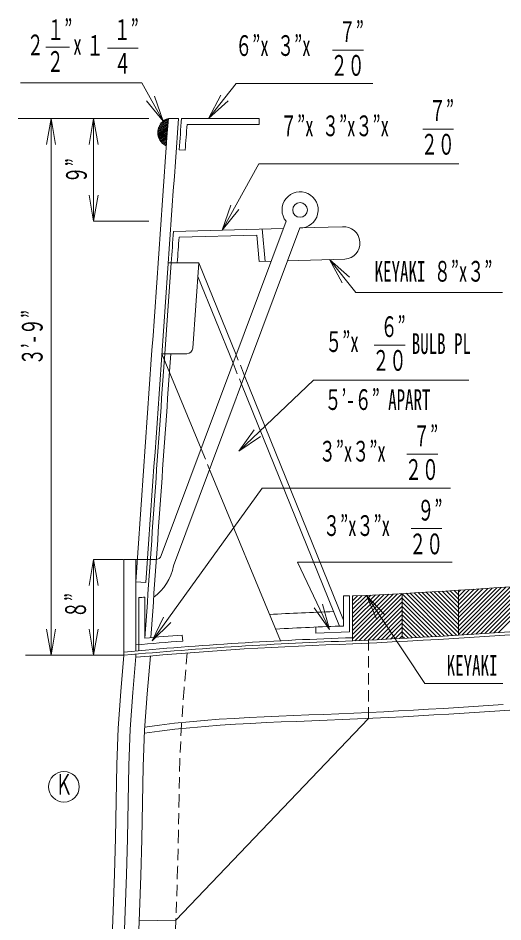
# Model space of a CAD drawing. Units: millimetres, scale not verified. Extents: x -8222 to 8222, y -5815 to 5815.
# Drawn here: x -4870 to -3842, y -214 to 1704 of the extents above; entities that cross this region are included whole.
import ezdxf
from ezdxf.enums import TextEntityAlignment as Align

# ---------------------------------------------------------------- set-up
doc = ezdxf.new("R2010")
doc.units = ezdxf.units.MM
doc.header["$LTSCALE"] = 20
doc.linetypes.add('DASHED1', pattern=[1.8, 1.2, -0.6])
doc.layers.add('0-0_0', color=3, linetype='Continuous', lineweight=18)
doc.layers.add('0-2_寸法', color=2, linetype='Continuous', lineweight=18)
doc.styles.add('ＭＳ ゴシック', font='')
doc.styles.get('ＭＳ ゴシック').set_extended_font_data('MS Gothic')

msp = doc.modelspace()

# ---------------------------------------------------------------- linework, layer by layer
at = {"layer": '0-0_0'}
for p, q in [((-4573.51, 1466.75), (-4552.16, 1479.07)), ((-4572.92, 1469.4), (-4551.99, 1481.48)), ((-4572, 1472.24), (-4551.82, 1483.89)), ((-4570.64, 1475.33), (-4551.65, 1486.3)), ((-4568.58, 1478.83), (-4551.48, 1488.71)), ((-4564.96, 1483.23), (-4551.3, 1491.12)), ((-4529.86, 1491.32), (-4551.29, 1491.32)), ((-4523.49, 1491.32), (-4358.51, 1491.32)), ((-4511.67, 1478.62), (-4358.51, 1478.62)), ((-4358.51, 1478.62), (-4358.51, 1491.32)), ((-4573.99, 1461.85), (-4552.51, 1474.26)), ((-4573.95, 1459.56), (-4552.68, 1471.85)), ((-4573.86, 1464.24), (-4552.33, 1476.67)), ((-4573.76, 1457.37), (-4552.85, 1469.44)), ((-4573.42, 1455.25), (-4553.02, 1467.03)), ((-4572.95, 1453.21), (-4553.19, 1464.62)), ((-4572.36, 1451.25), (-4553.36, 1462.21)), ((-4571.65, 1449.35), (-4553.53, 1459.81)), ((-4570.83, 1447.51), (-4553.71, 1457.4)), ((-4569.89, 1445.74), (-4553.88, 1454.99)), ((-4568.85, 1444.04), (-4554.05, 1452.58)), ((-4567.69, 1442.4), (-4554.22, 1450.17)), ((-4566.42, 1440.82), (-4554.39, 1447.76)), ((-4565.03, 1439.31), (-4554.56, 1445.36)), ((-4563.52, 1437.88), (-4554.73, 1442.95)), ((-4561.88, 1436.51), (-4554.91, 1440.54)), ((-4560.1, 1435.23), (-4555.08, 1438.13)), ((-4558.17, 1434.04), (-4555.25, 1435.72)), ((-4556.06, 1432.95), (-4555.42, 1433.32)), ((-4528.23, 1424.74), (-4515.57, 1423.84)), ((-4301.58, 1272.92), (-4566.4, 563.18)), ((-4540.5, 1251.58), (-4307.21, 1257.81)), ((-4272.45, 1258.78), (-4540.17, 541.29)), ((-4352.32, 1256.63), (-4345.97, 1187.9)), ((-4272.46, 1258.74), (-4182.1, 1261.16)), ((-4298.43, 1189.15), (-4176.57, 1192.41)), ((-4558.94, 991.9), (-4545.26, 1184.79)), ((-4486.69, 1184.79), (-4407.46, 989.15)), ((-4488.72, 1155.97), (-4414.03, 971.54)), ((-4565.11, 991.9), (-4512.11, 991.9)), ((-4565.11, 991.9), (-4481.76, 790.03)), ((-4389.55, 944.94), (-4179.47, 426.19)), ((-4396.12, 927.33), (-4188.03, 413.49)), ((-4463.68, 746.27), (-4313.48, 382.54)), ((-4620.07, 554.92), (-4620.17, 360.83)), ((-4620.09, 507.34), (-4598.76, 506)), ((-4160.42, 386.66), (-4064.82, 482.26)), ((-4160.42, 395.64), (-4074.31, 481.75)), ((-4160.42, 404.62), (-4083.78, 481.26)), ((-4160.42, 413.6), (-4093.25, 480.77)), ((-4160.42, 422.58), (-4102.71, 480.29)), ((-4160.42, 431.56), (-4112.16, 479.82)), ((-4155.65, 382.45), (-4055.33, 482.77)), ((-4054.99, 482.78), (-4054.99, 387.41)), ((-3965.28, 392.54), (-4054.99, 482.24)), ((-3956.81, 393.05), (-4046.98, 483.22)), ((-3948.34, 393.56), (-4038.48, 483.69)), ((-3939.89, 394.08), (-4029.97, 484.17)), ((-3935.91, 399.09), (-4021.47, 484.64)), ((-3935.91, 408.07), (-4012.98, 485.13)), ((-3935.91, 417.05), (-4004.49, 485.63)), ((-3935.91, 426.03), (-3996, 486.12)), ((-3935.91, 435.01), (-3987.52, 486.62)), ((-3935.91, 443.99), (-3979.05, 487.13)), ((-3935.91, 452.97), (-3970.58, 487.63)), ((-3935.91, 461.95), (-3962.11, 488.14)), ((-3935.91, 470.93), (-3953.65, 488.67)), ((-3935.91, 479.91), (-3945.19, 489.19)), ((-3935.91, 488.89), (-3936.73, 489.71)), ((-3935.91, 395.64), (-3835.25, 496.3)), ((-3935.91, 404.62), (-3844.88, 495.66)), ((-3935.91, 413.6), (-3854.5, 495.02)), ((-3935.91, 422.58), (-3864.11, 494.38)), ((-3935.91, 431.56), (-3873.73, 493.75)), ((-3935.91, 440.54), (-3883.33, 493.12)), ((-3935.91, 449.52), (-3892.94, 492.5)), ((-3935.91, 458.5), (-3902.54, 491.88)), ((-3935.91, 467.48), (-3912.13, 491.26)), ((-3935.91, 476.46), (-3921.72, 490.66)), ((-3935.91, 485.44), (-3931.31, 490.05)), ((-3935.91, 489.76), (-3935.91, 394.33)), ((-3927.73, 394.84), (-3825.62, 496.95)), ((-3918.15, 395.44), (-3815.99, 497.6)), ((-3908.56, 396.05), (-3806.36, 498.26)), ((-3898.97, 396.67), (-3804.74, 490.9)), ((-3889.37, 397.28), (-3804.74, 481.92)), ((-4613.76, 474.02), (-4613.82, 360.82)), ((-4601.06, 475.14), (-4601.1, 388.01)), ((-4179.47, 477.55), (-4179.47, 413.8)), ((-4166.77, 477.55), (-4179.47, 477.55)), ((-4166.77, 477.55), (-4166.77, 401.53)), ((-4160.42, 440.54), (-4121.6, 479.36)), ((-4160.42, 449.52), (-4131.04, 478.9)), ((-4160.42, 458.5), (-4140.45, 478.47)), ((-4160.42, 467.48), (-4149.87, 478.04)), ((-4160.42, 476.46), (-4159.28, 477.61)), ((-4160.42, 477.55), (-4160.42, 382.23)), ((-4146.25, 382.87), (-4054.99, 474.13)), ((-4136.83, 383.31), (-4054.99, 465.15)), ((-3973.75, 392.02), (-4054.99, 473.26)), ((-3982.22, 391.52), (-4054.99, 464.28)), ((-3879.77, 397.9), (-3804.74, 472.94)), ((-3870.16, 398.53), (-3804.74, 463.96)), ((-4127.4, 383.75), (-4054.99, 456.17)), ((-4117.98, 384.2), (-4054.99, 447.19)), ((-3990.71, 391.02), (-4054.99, 455.3)), ((-3999.2, 390.53), (-4054.99, 446.32)), ((-3860.55, 399.16), (-3804.74, 454.98)), ((-3850.94, 399.79), (-3804.74, 446)), ((-4108.54, 384.65), (-4054.99, 438.21)), ((-4099.09, 385.13), (-4054.99, 429.23)), ((-4007.68, 390.04), (-4054.99, 437.34)), ((-4016.18, 389.55), (-4054.99, 428.36)), ((-4238.73, 411.49), (-4238.19, 398.81)), ((-4089.63, 385.61), (-4054.99, 420.25)), ((-4080.17, 386.09), (-4054.99, 411.27)), ((-4024.69, 389.08), (-4054.99, 419.38)), ((-4033.19, 388.6), (-4054.99, 410.4)), ((-4521.85, 394.53), (-4520.87, 381.87)), ((-4238.19, 398.81), (-4166.77, 401.53)), ((-4070.7, 386.58), (-4054.99, 402.29)), ((-4061.21, 387.09), (-4054.99, 393.31)), ((-4041.7, 388.13), (-4054.99, 401.42)), ((-4050.22, 387.67), (-4054.99, 392.44)), ((-4620.17, 354.02), (-4620.17, 349.43))]:
    msp.add_line(p, q, dxfattribs=at)
at = {"layer": '0-0_0', "color": 1, "linetype": 'DASHED1'}
for p, q in [((-4389.55, 944.94), (-4407.46, 989.15)), ((-4414.03, 971.54), (-4396.12, 927.33)), ((-4481.76, 790.03), (-4463.68, 746.27)), ((-4126.94, 217.59), (-4126.94, 383.78))]:
    msp.add_line(p, q, dxfattribs=at)
at = {"layer": '0-0_0'}
for points in [[(-4528.64, 1239.2), (-4363.88, 1243.61), (-4358.69, 1187.54), (-4333.18, 1188.22)], [(-4551.58, 1184.79), (-4486.69, 1184.79), (-4499.44, 1003.7)], [(-4645.47, 351.72), (-4645.47, 554.92), (-4578.3, 554.92)], [(-3542.27, 516.59), (-3570.36, 514.66), (-3598.44, 512.72), (-3626.53, 510.76), (-3654.61, 508.79), (-3682.7, 506.82), (-3710.79, 504.86), (-3738.87, 502.9), (-3766.96, 500.96), (-3795.05, 499.03), (-3823.14, 497.12), (-3851.23, 495.23), (-3879.32, 493.38), (-3907.42, 491.56), (-3935.52, 489.78), (-3963.62, 488.05), (-3991.72, 486.37), (-4019.83, 484.74), (-4047.94, 483.16), (-4076.06, 481.65), (-4104.17, 480.21), (-4132.29, 478.84), (-4160.42, 477.55)], [(-3913.95, 395.7), (-3946.57, 393.67), (-3979.18, 391.7), (-4011.8, 389.8), (-4044.43, 387.98), (-4077.06, 386.24), (-4109.69, 384.6), (-4142.33, 383.05), (-4160.42, 382.24)], [(-3913.2, 389.39), (-3945.8, 387.35), (-3978.4, 385.38), (-4011.01, 383.47), (-4043.63, 381.65), (-4076.25, 379.9), (-4108.87, 378.25), (-4141.5, 376.7), (-4160.42, 375.86)], [(-3816.14, 402.12), (-3848.74, 399.94), (-3881.35, 397.8), (-3913.95, 395.7)], [(-3815.41, 395.81), (-3848, 393.62), (-3880.6, 391.48), (-3913.2, 389.39)], [(-4645.47, 351.72), (-4652.23, 274.45), (-4657.52, 197.07), (-4660.63, 119.57), (-4662.28, 42.02), (-4663.54, -35.54), (-4665.4, -113.08), (-4668.1, -190.6), (-4671.13, -268.11), (-4674.01, -345.62), (-4674.36, -356.62)], [(-4620.17, 349.43), (-4626.92, 272.32), (-4632.19, 195.1), (-4635.27, 117.76), (-4636.91, 40.38), (-4638.16, -37.01), (-4640.03, -114.39), (-4642.72, -191.75), (-4645.75, -269.09), (-4648.65, -346.44), (-4648.99, -357.42)], [(-4589.5, 350.32), (-4596.55, 269.72), (-4601.81, 192.7), (-4604.83, 115.56), (-4606.45, 38.32), (-4607.71, -39), (-4609.59, -116.34), (-4612.29, -193.65), (-4615.33, -270.92)], [(-3891.28, 230.98), (-3923.59, 228.92), (-3955.92, 226.92), (-3988.24, 224.98), (-4020.57, 223.12), (-4052.91, 221.34), (-4085.25, 219.64), (-4117.59, 218.04), (-4149.94, 216.54), (-4182.3, 215.13), (-4214.65, 213.82), (-4247.01, 212.58), (-4279.38, 211.35), (-4311.73, 210.07), (-4344.09, 208.67), (-4376.43, 207.1), (-4408.77, 205.29), (-4441.08, 203.19), (-4473.37, 200.73), (-4505.63, 197.86), (-4537.84, 194.51), (-4569.99, 190.63), (-4602.06, 186.16)], [(-3904.24, 242.87), (-3935.94, 240.87), (-3967.64, 238.93), (-3999.35, 237.06), (-4031.06, 235.25), (-4062.77, 233.53), (-4094.49, 231.88), (-4126.21, 230.33), (-4157.94, 228.87), (-4189.67, 227.52), (-4221.41, 226.26), (-4253.15, 225.06), (-4284.89, 223.85), (-4316.62, 222.58), (-4348.35, 221.19), (-4380.08, 219.62), (-4411.79, 217.83), (-4443.48, 215.75), (-4475.15, 213.33), (-4506.78, 210.51), (-4538.37, 207.23), (-4569.91, 203.45), (-4601.37, 199.1)], [(-3840.85, 247.01), (-3872.54, 244.92), (-3904.24, 242.87)], [(-3826.65, 235.23), (-3858.96, 233.08), (-3891.28, 230.98)], [(-4613.02, -212.3), (-4535.41, -210.42), (-4126.94, 217.59)], [(-4535.44, -210.42), (-4537.03, -251.52)]]:
    msp.add_lwpolyline(points, dxfattribs=at)
at = {"layer": '0-0_0', "color": 1, "linetype": 'DASHED1'}
msp.add_lwpolyline([(-4511.12, 356.68), (-4517.88, 280.87), (-4523.52, 204.96), (-4526.93, 128.92), (-4528.72, 52.83), (-4529.95, -23.28), (-4531.6, -99.38), (-4535.22, -210.22)], dxfattribs=at)
at = {"layer": '0-0_0'}
msp.add_circle((-4271.84, 1297.11), 15.64, dxfattribs=at)
for centre, radius, start, end in [((364513.36, -24808.89), 370000.57, 175.92389, 176.07663), ((364534.7, -24810.24), 370000.57, 175.92368, 176.07663), ((-4542.72, 1461.24), 31.28, 105.90291, 245.95398), ((364534.7, -24810.24), 369994.22, 175.92361, 175.93395), ((364534.7, -24810.24), 369981.52, 175.92544, 175.93395), ((-4271.84, 1297.11), 38.33, 269.08821, 219.12846), ((364553.1, -25084.98), 370032.02, 175.91859, 175.92896), ((-4179.34, 1226.78), 34.49, 274.59516, 94.59516), ((364553.39, -25089.33), 370019.92, 175.91971, 175.92815), ((-4512.11, 1004.6), 12.7, 270, 355.97053), ((364553.1, -25084.98), 370032.02, 175.95891, 176.05263), ((364553.39, -25089.33), 370019.92, 175.9581, 176.05166), ((-4578.3, 567.62), 12.7, 270, 339.53772), ((-4646.26, 561.92), 108.08, 306.2317, 348.99763), ((-3892, -7647.56), 8153.59, 94.98891, 95.0785), ((-3904.77, -7716.53), 8166.29, 92.07564, 93.03066), ((-3892.01, -7747.43), 8166.29, 92.01726, 93.03066), ((-3892.01, -7747.43), 8140.89, 91.88941, 95.31045), ((-3892.01, -7747.43), 8166.29, 94.42345, 94.98135), ((-3891.71, -7754.21), 8140.89, 91.88941, 95.31045), ((-3891.43, -7760.58), 8140.89, 91.88941, 95.13692), ((-3892.01, -7747.43), 8153.59, 94.42345, 95.12357)]:
    msp.add_arc(centre, radius, start, end, dxfattribs=at)
at = {"layer": '0-2_寸法'}
for p, q in [((-4760.8, 1642.37), (-4811.59, 1642.37)), ((-4615.13, 1640.43), (-4680.61, 1640.43)), ((-4137.53, 1636.3), (-4203.01, 1636.3)), ((-4607.64, 1567.14), (-4864.9, 1567.14)), ((-4562.66, 1485.34), (-4607.64, 1567.14)), ((-4562.66, 1485.34), (-4580.71, 1538.35)), ((-4466.49, 1491.32), (-4439.64, 1540.47)), ((-4562.66, 1485.34), (-4597.75, 1528.98)), ((-4466.49, 1491.32), (-4424.45, 1528.32)), ((-4592.38, 1491.32), (-4870.13, 1491.32)), ((-4800.15, 1491.32), (-4809.87, 1436.17)), ((-4800.15, 351.72), (-4800.15, 1491.32)), ((-4800.15, 1491.32), (-4790.42, 1436.17)), ((-4709.94, 1491.32), (-4719.66, 1436.17)), ((-4709.94, 1272.92), (-4709.94, 1491.32)), ((-4709.94, 1491.32), (-4700.21, 1436.17)), ((-3946.23, 1468.8), (-4011.71, 1468.8)), ((-4436.98, 1254.35), (-4359, 1394.95)), ((-4359, 1394.95), (-3934.88, 1394.95)), ((-4709.94, 1272.92), (-4719.66, 1328.06)), ((-4709.94, 1272.92), (-4700.21, 1328.06)), ((-4436.98, 1254.35), (-4418.74, 1307.29)), ((-4436.98, 1254.35), (-4401.73, 1297.86)), ((-4592.38, 1272.92), (-4709.94, 1272.92)), ((-4209.16, 1191.54), (-4153.51, 1121.95)), ((-4209.16, 1191.54), (-4167.12, 1154.54)), ((-4209.16, 1191.54), (-4182.31, 1142.39)), ((-4153.51, 1121.95), (-3842.28, 1121.95)), ((-4048.86, 1009.99), (-4114.34, 1009.99)), ((-4402.08, 785.12), (-4243.22, 935.96)), ((-4243.22, 935.96), (-3913.76, 935.96)), ((-4402.08, 785.12), (-4368.99, 830.3)), ((-4402.08, 785.12), (-4355.53, 816.26)), ((-3979.83, 778.38), (-4045.32, 778.38)), ((-4585.86, 382), (-4352.45, 706.3)), ((-3952.6, 706.3), (-4352.45, 706.3)), ((-3970.78, 620.47), (-4036.26, 620.47)), ((-4709.94, 554.92), (-4719.66, 499.78)), ((-4647.06, 554.92), (-4709.94, 554.92)), ((-4709.94, 351.72), (-4709.94, 554.92)), ((-4709.94, 554.92), (-4700.21, 499.78)), ((-4209.36, 406.54), (-4277.24, 549.63)), ((-4277.24, 549.63), (-3949.47, 549.63)), ((-4209.36, 406.54), (-4224.21, 460.53)), ((-4131.04, 478.9), (-4092.53, 438.25)), ((-4131.04, 478.9), (-4108.76, 427.53)), ((-4209.36, 406.54), (-4241.78, 452.2)), ((-4585.86, 382), (-4561.53, 432.45)), ((-4800.15, 351.72), (-4809.87, 406.87)), ((-4800.15, 351.72), (-4790.42, 406.87)), ((-4709.94, 351.72), (-4719.66, 406.87)), ((-4709.94, 351.72), (-4700.21, 406.87)), ((-4585.86, 382), (-4545.75, 421.08)), ((-4647.06, 351.72), (-4854.56, 351.72))]:
    msp.add_line(p, q, dxfattribs=at)
for points in [[(-4466.49, 1491.32), (-4407.39, 1565.24), (-4117.81, 1565.24)], [(-4131.04, 478.9), (-4007.3, 291.56), (-3841.69, 291.56)]]:
    msp.add_lwpolyline(points, dxfattribs=at)
msp.add_circle((-4772.8, 72.45), 32.5, dxfattribs=at)

# ---------------------------------------------------------------- texts
at = {"layer": '0-2_寸法', "style": 'ＭＳ ゴシック', "width": 0.6}
for s, p in [('１”', (-4808.19, 1644.4)), ('１”', (-4667.35, 1644.42)), ('７”', (-4189.75, 1640.29)), ('２', (-4851.6, 1612.02)), ('６”x ３”x', (-4409.33, 1610.75)), ('x ', (-4753.13, 1613.15)), ('１', (-4724.95, 1611.18)), ('２', (-4809.18, 1576.99)), ('４', (-4666.54, 1572.85)), ('２０', (-4206.94, 1568.71)), ('７”', (-3998.45, 1472.79)), ('７”x ３”x３”x', (-4314.09, 1440.32)), ('２０', (-4015.64, 1401.22)), ('KEYAKI ８”x３”', (-4113.66, 1131.53)), ('６”', (-4101.08, 1013.98)), ('５”x', (-4218.36, 982.2)), ('BULB PL', (-4034.97, 977.99)), ('２０', (-4118.27, 942.41)), ('５’-６” APART', (-4219.89, 859.18)), ('７”', (-4032.06, 782.37)), ('３”x３”x', (-4231.96, 749.64)), ('２０', (-4049.25, 710.79)), ('９”', (-4023, 624.45)), ('３”x３”x', (-4222.91, 591.72)), ('２０', (-4040.19, 552.88)), ('KEYAKI', (-3960.81, 294.96)), ('Ｋ', (-4790.8, 42.45))]:
    msp.add_text(s, height=43.99, dxfattribs=at).set_placement(p, align=Align.BOTTOM_LEFT)
for s, p in [('９”', (-4711.14, 1353.46)), ('３’-９”', (-4804.85, 967.4)), ('８”', (-4712.91, 430.46))]:
    msp.add_text(s, height=43.99, rotation=90, dxfattribs=at).set_placement(p, align=Align.BOTTOM_LEFT)

doc.saveas('drawing.dxf')
